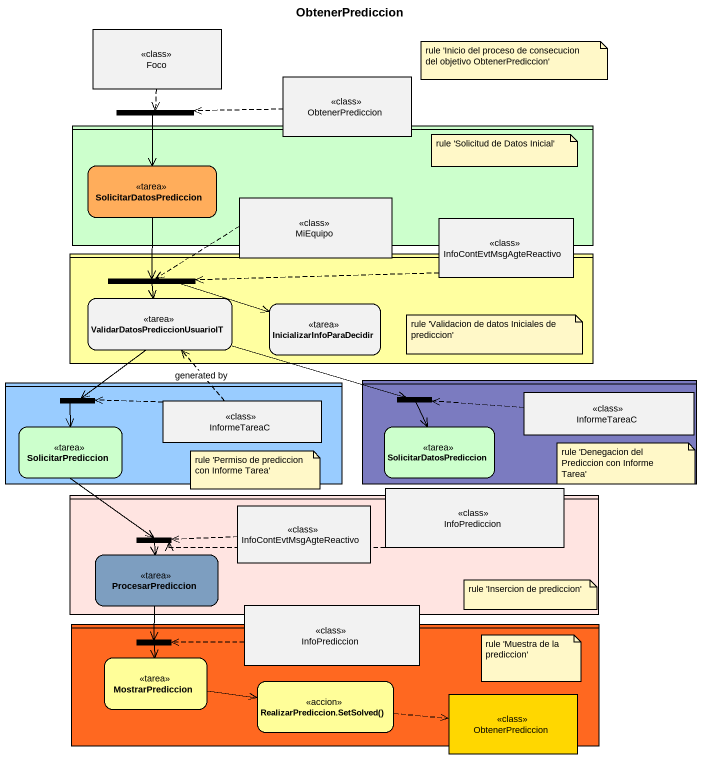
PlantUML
@startuml
title ObtenerPrediccion
hide empty description
state Foco <<class>>
state ObtenerPrediccion <<class>>
state " " as lane1 <<partition>> #CCFFCC {
  state SolicitarDatosPrediccion <<tarea>> #FFAD5B
}
state fork1 <<join>>
state MiEquipo <<class>>
state InfoContEvtMsgAgteReactivo <<class>>
state " " as lane2 <<partition>> #FFFFA0 {
  state fork2 <<join>>
  state "ValidarDatosPrediccionUsuarioIT" as ValidarDatosPrediccionUsuari <<tarea>>
  state InicializarInfoParaDecidir <<tarea>>
}
state " " as lane3 <<partition>> #99CCFF {
  state fork3 <<join>>
  state InformeTareaC <<class>>
  state SolicitarPrediccion <<tarea>> #CCFFCC
}
state " " as lane4 <<partition>> #7B7BC0 {
  state fork4 <<join>>
  state "InformeTareaC" as InformeTareaC_2 <<class>>
  state "SolicitarDatosPrediccion" as SolicitarDatosPrediccion_2 <<tarea>> #CCFFCC
}
state " " as lane5 <<partition>> #FFE4E1 {
  state "InfoContEvtMsgAgteReactivo" as InfoContEvtMsgAgteReactivo_2 <<class>>
  state ProcesarPrediccion <<tarea>> #7D9EC0
  state fork5 <<join>>
}
state InfoPrediccion <<class>>
state " " as lane6 <<partition>> #FF6820 {
  state fork6 <<join>>
  state MostrarPrediccion <<tarea>> #FFFE99
  state "RealizarPrediccion.SetSolved()" as RealizarPrediccion_SetSolved <<accion>> #FFFE99
}
state "InfoPrediccion" as InfoPrediccion_2 <<class>>
state "ObtenerPrediccion" as ObtenerPrediccion_2 <<class>> #FFD700
Foco -[dashed]-> fork1
ObtenerPrediccion -left[dashed]-> fork1
fork1 --> SolicitarDatosPrediccion
SolicitarDatosPrediccion --> fork2
MiEquipo -left[dashed]-> fork2
InfoContEvtMsgAgteReactivo -left[dashed]-> fork2
fork2 --> ValidarDatosPrediccionUsuari
fork2 -right-> InicializarInfoParaDecidir
ValidarDatosPrediccionUsuari --> fork3
ValidarDatosPrediccionUsuari -right-> fork4
fork3 --> SolicitarPrediccion
InformeTareaC -up[dashed]-> ValidarDatosPrediccionUsuari : generated by
InformeTareaC -left[dashed]-> fork3
fork4 --> SolicitarDatosPrediccion_2
InformeTareaC_2 -left[dashed]-> fork4
SolicitarPrediccion --> fork5
InfoContEvtMsgAgteReactivo_2 -left[dashed]-> fork5
InfoPrediccion -left[dashed]-> fork5
ProcesarPrediccion --> fork6
fork5 --> ProcesarPrediccion
fork6 --> MostrarPrediccion
InfoPrediccion_2 -left[dashed]-> fork6
MostrarPrediccion -right-> RealizarPrediccion_SetSolved
RealizarPrediccion_SetSolved -right[dashed]-> ObtenerPrediccion_2
note as N1
  rule 'Inicio del proceso de consecucion del objetivo ObtenerPrediccion'
end note
note as N2
  rule 'Solicitud de Datos Inicial'
end note
note as N3
  rule 'Validacion de datos Iniciales de prediccion'
end note
note as N4
  rule 'Denegacion del Prediccion con Informe Tarea'
end note
note as N5
  rule 'Permiso de prediccion con Informe Tarea'
end note
note as N6
  rule 'Insercion de prediccion'
end note
note as N7
  rule 'Muestra de la prediccion'
end note
@enduml
